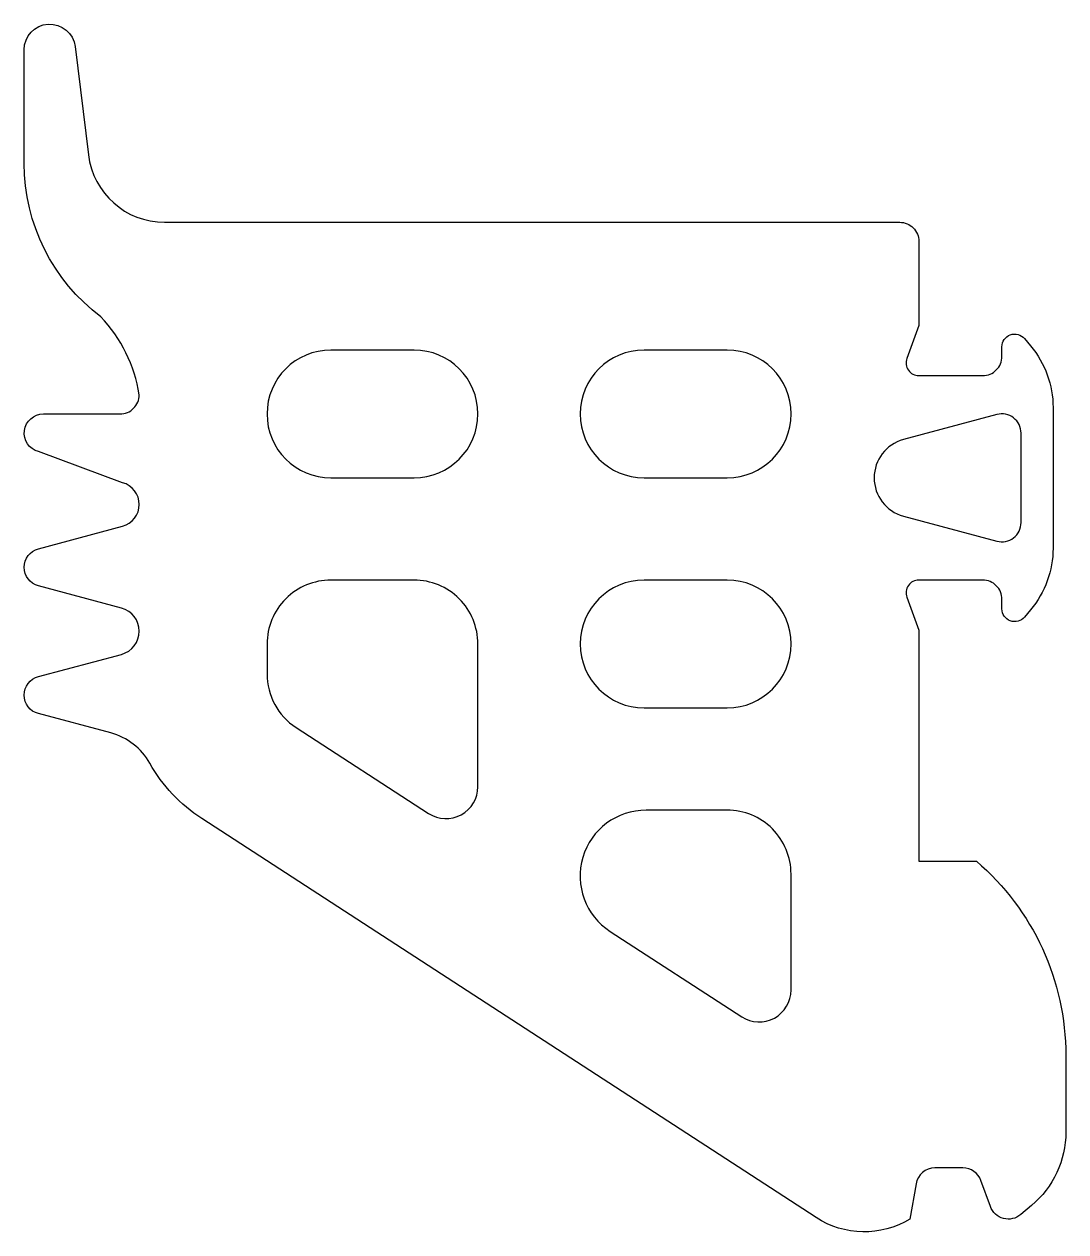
# Model space of a CAD drawing. Header units: millimetres. Extents: x -14 to 2.3, y -15.8 to 3.1.
import ezdxf

# ---------------------------------------------------------------- set-up
doc = ezdxf.new("R2010")
doc.units = ezdxf.units.MM

msp = doc.modelspace()

# ---------------------------------------------------------------- linework, layer by layer
for points in [[(-1.607, -15.576), (-11.22, -9.333, -0.120687), (-12.034, -8.467, 0.201301), (-12.646, -7.993), (-13.778, -7.69, -0.767327), (-13.778, -7.11), (-12.477, -6.762, 0.767327), (-12.477, -6.038), (-13.778, -5.69, -0.767327), (-13.778, -5.11), (-12.461, -4.757, 0.767327), (-12.461, -4.076), (-13.778, -3.59, -0.876976), (-13.7, -3), (-12.5, -3, 0.414214), (-12.2, -2.7, 0.150426), (-12.8, -1.48, -0.236068), (-14, 0.92), (-14, 2.7, -0.940706), (-13.203, 2.749), (-12.995, 1.054, 0.378866), (-11.804, 0), (-0.3, 0, -0.414214), (0, -0.3), (0, -1.615), (-0.188, -2.132, 0.520567), (0, -2.4), (1, -2.4, 0.414214), (1.3, -2.1), (1.3, -1.95, -0.700208), (1.653, -1.821), (1.749, -1.936, -0.176327), (2.1, -2.9), (2.1, -5.1, -0.176327), (1.749, -6.064), (1.653, -6.179, -0.700207), (1.3, -6.05), (1.3, -5.9, 0.414214), (1, -5.6), (0, -5.6, 0.520567), (-0.188, -5.868), (0, -6.385), (0, -10), (0.9, -10, -0.219216), (2.3, -13.04), (2.3, -14.238, -0.221695), (1.764, -15.387), (1.594, -15.53, -0.520567), (1.119, -15.403), (0.972, -14.997, 0.315299), (0.69, -14.8), (0.252, -14.8, 0.36397), (-0.044, -15.048), (-0.141, -15.6, -0.287842), (-1.608, -15.577)], [(1.222, -4.99, 0.493146), (1.6, -4.7), (1.6, -3.3, 0.493145), (1.222, -3.01), (-0.241, -3.402, 0.767327), (-0.241, -4.598), (1.222, -4.99)], [(-6.9, -8.833), (-6.9, -6.6, 0.414214), (-7.9, -5.6), (-9.2, -5.6, 0.414214), (-10.2, -6.6), (-10.2, -7.068, 0.253968), (-9.745, -7.907), (-7.672, -9.252, 0.594938), (-6.9, -8.833)], [(-2, -12.015), (-2, -10.2, 0.414214), (-3, -9.2), (-4.268, -9.2, 0.746735), (-4.83, -11.098), (-2.772, -12.434, 0.594938), (-2, -12.015)]]:
    msp.add_lwpolyline(points, format="xyb")
for points in [[(-7.9, -4, 1), (-7.9, -2), (-9.2, -2, 1), (-9.2, -4)], [(-3, -4, 1), (-3, -2), (-4.3, -2, 1), (-4.3, -4)], [(-3, -7.6, 1), (-3, -5.6), (-4.3, -5.6, 1), (-4.3, -7.6)]]:
    msp.add_lwpolyline(points, format="xyb", close=True)

doc.saveas('drawing.dxf')
